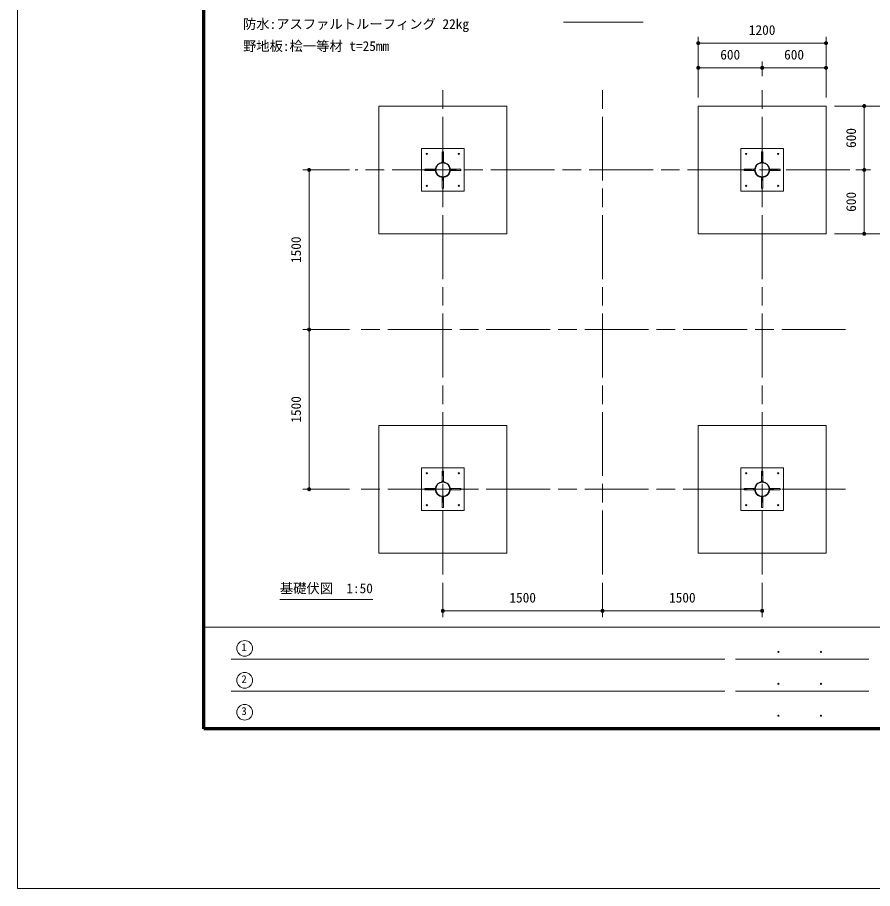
# Model space of a CAD drawing. Units: millimetres at full size, sheet at 1:50, with parts at other scales. Extents: x -1000 to 22000, y -750 to 15600.
# Drawn here: x -1000 to 7035, y -750 to 7434 of the extents above; entities that cross this region are included whole.
import ezdxf
from ezdxf.enums import TextEntityAlignment as Align

# ---------------------------------------------------------------- set-up
doc = ezdxf.new("R2010")
doc.units = ezdxf.units.MM
doc.header["$LTSCALE"] = 50
doc.linetypes.add('CHAIN', pattern=[18.5, 12, -1.5, 3.5, -1.5])
for name, color, linetype, lineweight in [('D-BMK', 2, 'CHAIN', 13), ('D-STR', 1, 'Continuous', 13), ('D-STR-DIM', 7, 'Continuous', 13), ('D-STR-HTXT', 7, 'Continuous', 13), ('D-STR-TXT', 7, 'Continuous', 13), ('D-TTL', 7, 'Continuous', 70), ('D-TTL-FRAM', 7, 'Continuous', 13), ('D-TTL-TXT', 7, 'Continuous', 13), ('V-nasSTD', 5, 'Continuous', 13)]:
    doc.layers.add(name, color=color, linetype=linetype, lineweight=lineweight)
doc.styles.add('ＭＳ ゴシック', font='')
doc.styles.get('ＭＳ ゴシック').set_extended_font_data('MS Gothic')

# ---------------------------------------------------------------- blocks, each defined once
blk = doc.blocks.new('filled_dot')
at = {"color": 0, "linetype": 'Continuous', "lineweight": -2, "const_width": 1.25}
blk.add_lwpolyline([(-0.625, 0, 1), (0.625, 0, 1)], format="xyb", close=True, dxfattribs=at)

msp = doc.modelspace()

# ---------------------------------------------------------------- linework, layer by layer
at = {"layer": 'D-BMK'}
for p, q in [((2997.21, 2201.4), (2997.21, 6801.4)), ((4497.21, 2201.4), (4497.21, 6801.4)), ((5997.21, 2201.4), (5997.21, 6801.4)), ((6821.91, 6001.4), (2172.52, 6001.4)), ((6780.61, 4501.4), (2213.82, 4501.4)), ((6780.61, 3001.4), (2213.82, 3001.4))]:
    msp.add_line(p, q, dxfattribs=at)
at = {"layer": 'D-STR'}
for p, q in [((2991.21, 6081.3), (3003.21, 6081.3)), ((5991.21, 6081.3), (6003.21, 6081.3)), ((2917.31, 5995.4), (2917.31, 6007.4)), ((3077.11, 6007.4), (3077.11, 5995.4)), ((5917.31, 5995.4), (5917.31, 6007.4)), ((6077.11, 6007.4), (6077.11, 5995.4)), ((3003.21, 5921.5), (2991.21, 5921.5)), ((6003.21, 5921.5), (5991.21, 5921.5)), ((2991.21, 3081.3), (3003.21, 3081.3)), ((5991.21, 3081.3), (6003.21, 3081.3)), ((2917.31, 2995.4), (2917.31, 3007.4)), ((3077.11, 3007.4), (3077.11, 2995.4)), ((5917.31, 2995.4), (5917.31, 3007.4)), ((6077.11, 3007.4), (6077.11, 2995.4)), ((3003.21, 2921.5), (2991.21, 2921.5)), ((6003.21, 2921.5), (5991.21, 2921.5))]:
    msp.add_line(p, q, dxfattribs=at)
for points in [[(2397.21, 5401.4), (3597.21, 5401.4), (3597.21, 6601.4), (2397.21, 6601.4)], [(5397.21, 5401.4), (6597.21, 5401.4), (6597.21, 6601.4), (5397.21, 6601.4)], [(2797.21, 5801.4), (3197.21, 5801.4), (3197.21, 6201.4), (2797.21, 6201.4)], [(2991.21, 6071.3), (2991.21, 6171.3), (3003.21, 6171.3), (3003.21, 6071.3)], [(5797.21, 5801.4), (6197.21, 5801.4), (6197.21, 6201.4), (5797.21, 6201.4)], [(5991.21, 6071.3), (5991.21, 6171.3), (6003.21, 6171.3), (6003.21, 6071.3)], [(2927.31, 5995.4), (2827.31, 5995.4), (2827.31, 6007.4), (2927.31, 6007.4)], [(3067.11, 6007.4), (3167.11, 6007.4), (3167.11, 5995.4), (3067.11, 5995.4)], [(5927.31, 5995.4), (5827.31, 5995.4), (5827.31, 6007.4), (5927.31, 6007.4)], [(6067.11, 6007.4), (6167.11, 6007.4), (6167.11, 5995.4), (6067.11, 5995.4)], [(3003.21, 5931.5), (3003.21, 5831.5), (2991.21, 5831.5), (2991.21, 5931.5)], [(6003.21, 5931.5), (6003.21, 5831.5), (5991.21, 5831.5), (5991.21, 5931.5)], [(2397.21, 2401.4), (3597.21, 2401.4), (3597.21, 3601.4), (2397.21, 3601.4)], [(5397.21, 2401.4), (6597.21, 2401.4), (6597.21, 3601.4), (5397.21, 3601.4)], [(2797.21, 2801.4), (3197.21, 2801.4), (3197.21, 3201.4), (2797.21, 3201.4)], [(5797.21, 2801.4), (6197.21, 2801.4), (6197.21, 3201.4), (5797.21, 3201.4)], [(2991.21, 3071.3), (2991.21, 3171.3), (3003.21, 3171.3), (3003.21, 3071.3)], [(5991.21, 3071.3), (5991.21, 3171.3), (6003.21, 3171.3), (6003.21, 3071.3)], [(2927.31, 2995.4), (2827.31, 2995.4), (2827.31, 3007.4), (2927.31, 3007.4)], [(3067.11, 3007.4), (3167.11, 3007.4), (3167.11, 2995.4), (3067.11, 2995.4)], [(5927.31, 2995.4), (5827.31, 2995.4), (5827.31, 3007.4), (5927.31, 3007.4)], [(6067.11, 3007.4), (6167.11, 3007.4), (6167.11, 2995.4), (6067.11, 2995.4)], [(3003.21, 2931.5), (3003.21, 2831.5), (2991.21, 2831.5), (2991.21, 2931.5)], [(6003.21, 2931.5), (6003.21, 2831.5), (5991.21, 2831.5), (5991.21, 2931.5)]]:
    msp.add_lwpolyline(points, close=True, dxfattribs=at)
for centre, radius in [((2847.21, 6151.4), 5.4), ((3147.21, 6151.4), 5.4), ((5847.21, 6151.4), 5.4), ((6147.21, 6151.4), 5.4), ((2997.21, 6001.4), 69.9), ((2997.21, 6001.4), 65.4), ((5997.21, 6001.4), 69.9), ((5997.21, 6001.4), 65.4), ((2847.21, 5851.4), 5.4), ((3147.21, 5851.4), 5.4), ((5847.21, 5851.4), 5.4), ((6147.21, 5851.4), 5.4), ((2847.21, 3151.4), 5.4), ((3147.21, 3151.4), 5.4), ((5847.21, 3151.4), 5.4), ((6147.21, 3151.4), 5.4), ((2997.21, 3001.4), 69.9), ((2997.21, 3001.4), 65.4), ((5997.21, 3001.4), 69.9), ((5997.21, 3001.4), 65.4), ((2847.21, 2851.4), 5.4), ((3147.21, 2851.4), 5.4), ((5847.21, 2851.4), 5.4), ((6147.21, 2851.4), 5.4)]:
    msp.add_circle(centre, radius, dxfattribs=at)
at = {"layer": 'D-STR-DIM'}
for p, q in [((5397.21, 6681.4), (5397.21, 7252.28)), ((6597.21, 6681.4), (6597.21, 7252.28)), ((5397.21, 7192.28), (6597.21, 7192.28)), ((5397.21, 6681.4), (5397.21, 7020.63)), ((5397.21, 6960.63), (5997.21, 6960.63)), ((5997.21, 6881.4), (5997.21, 7020.63)), ((5997.21, 6881.4), (5997.21, 7020.63)), ((6597.21, 6960.63), (5997.21, 6960.63)), ((6597.21, 6681.4), (6597.21, 7020.63)), ((6677.21, 6601.4), (7016.45, 6601.4)), ((6677.21, 6601.4), (7311.68, 6601.4)), ((6956.45, 6001.4), (6956.45, 6601.4)), ((2119.82, 6001.4), (1681, 6001.4)), ((1741, 6001.4), (1741, 4501.4)), ((6877.21, 6001.4), (7016.45, 6001.4)), ((6877.21, 6001.4), (7016.45, 6001.4)), ((6956.45, 6001.4), (6956.45, 5401.4)), ((6677.21, 5401.4), (7311.68, 5401.4)), ((6677.21, 5401.4), (7016.45, 5401.4)), ((2119.82, 4501.4), (1681, 4501.4)), ((2119.82, 4501.4), (1681, 4501.4)), ((1741, 4501.4), (1741, 3001.4)), ((2119.82, 3001.4), (1681, 3001.4)), ((2997.21, 2121.4), (2997.21, 1799.49)), ((4497.21, 2121.4), (4497.21, 1799.49)), ((4497.21, 2121.4), (4497.21, 1799.49)), ((5997.21, 2121.4), (5997.21, 1799.49)), ((2997.21, 1859.49), (4497.21, 1859.49)), ((4497.21, 1859.49), (5997.21, 1859.49))]:
    msp.add_line(p, q, dxfattribs=at)
at = {"layer": 'D-STR-TXT'}
for p, q in [((4129.48, 7388.08), (4879.48, 7388.08)), ((1465.5, 1966.7), (2340.5, 1966.7))]:
    msp.add_line(p, q, dxfattribs=at)
at = {"layer": 'D-TTL'}
msp.add_lwpolyline([(750, 750), (750, 14100), (20250, 14100), (20250, 750)], close=True, dxfattribs=at)
at = {"layer": 'D-TTL-FRAM'}
for p, q in [((750, 1706.1), (20250, 1706.1)), ((5648.06, 1406.1), (1008.51, 1406.1)), ((6998.06, 1406.1), (5748.06, 1406.1)), ((5648.06, 1106.1), (1008.51, 1106.1)), ((6998.06, 1106.1), (5748.06, 1106.1))]:
    msp.add_line(p, q, dxfattribs=at)
at = {"layer": 'D-TTL-TXT'}
for centre in [(1134.96, 1506.32), (1134.96, 1206.32), (1134.96, 906.32)]:
    msp.add_circle(centre, 74.03, dxfattribs=at)
at = {"layer": 'V-nasSTD'}
msp.add_lwpolyline([(-1000, -750), (-1000, 15600), (22000, 15600), (22000, -750)], close=True, dxfattribs=at)

# ---------------------------------------------------------------- block references
at = {"layer": 'D-STR-DIM', "xscale": 15, "yscale": 15}
for p in [(5397.21, 7192.28), (5397.21, 6960.63), (5997.21, 6960.63), (2997.21, 1859.49), (4497.21, 1859.49)]:
    msp.add_blockref('filled_dot', p, dxfattribs=at)
for p, rotation in [((6597.21, 7192.28), 180), ((5997.21, 6960.63), 180), ((6597.21, 6960.63), 180), ((6956.45, 6601.4), 270), ((1741, 6001.4), 270), ((6956.45, 6001.4), 90), ((6956.45, 6001.4), 270), ((6956.45, 5401.4), 90), ((1741, 4501.4), 90), ((1741, 4501.4), 270), ((1741, 3001.4), 90), ((4497.21, 1859.49), 180), ((5997.21, 1859.49), 180)]:
    msp.add_blockref('filled_dot', p, dxfattribs=dict(at, rotation=rotation))

# ---------------------------------------------------------------- texts
at = {"layer": 'D-STR-DIM', "style": 'ＭＳ ゴシック'}
for s, p in [('1200', (5997.21, 7361.66)), ('600', (5697.21, 7130.02)), ('600', (6297.21, 7130.02)), ('1500', (3747.21, 2028.88)), ('1500', (5247.21, 2028.88))]:
    msp.add_text(s, height=91.64, dxfattribs=at).set_placement(p, align=Align.TOP_CENTER)
for s, p in [('600', (6787.06, 6301.4)), ('600', (6787.06, 5701.4)), ('1500', (1571.61, 5251.4)), ('1500', (1571.61, 3751.4))]:
    msp.add_text(s, height=91.64, rotation=90, dxfattribs=at).set_placement(p, align=Align.TOP_CENTER)
at = {"layer": 'D-STR-HTXT', "style": 'ＭＳ ゴシック'}
for s, p in [('防水:アスファルトルーフィング 22kg', (1119.18, 7418.04)), ('野地板:桧一等材 t=25mm', (1119.18, 7210.65))]:
    msp.add_text(s, height=91.64, dxfattribs=at).set_placement(p, align=Align.TOP_LEFT)
at = {"layer": 'D-STR-TXT', "style": 'ＭＳ ゴシック'}
msp.add_text('基礎伏図\u30001:50', height=91.64, dxfattribs=at).set_placement((1465.5, 2116.7), align=Align.TOP_LEFT)
at = {"layer": 'D-TTL-FRAM', "style": 'ＭＳ ゴシック'}
for p in [(6112.49, 1432.1), (6512.49, 1432.1), (6112.49, 1132.1), (6512.49, 1132.1), (6112.49, 832.1), (6512.49, 832.1)]:
    msp.add_text('.', height=110, dxfattribs=at).set_placement(p, align=Align.BOTTOM_LEFT)
at = {"layer": 'D-TTL-TXT', "style": 'ＭＳ ゴシック'}
for s, p in [('1', (1104.42, 1458.8)), ('2', (1104.42, 1158.8)), ('3', (1104.42, 858.8))]:
    msp.add_text(s, height=73.31, dxfattribs=at).set_placement(p, align=Align.BOTTOM_LEFT)

doc.saveas('drawing.dxf')
